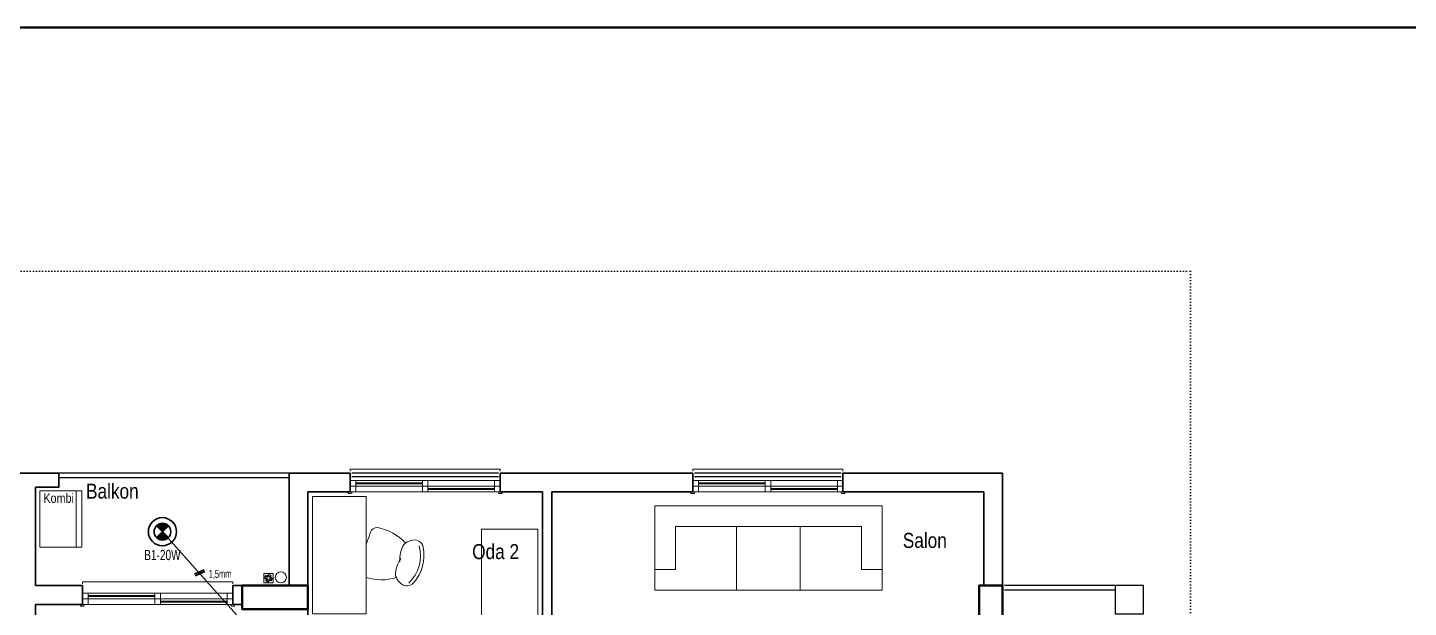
# Model space of a CAD drawing. Header units: millimetres. Extents: x 1852829 to 1882754, y -270850 to -231658.
# Drawn here: x 1865964 to 1867435, y -246965 to -246346 of the extents above; entities that cross this region are included whole.
import ezdxf
from ezdxf.enums import TextEntityAlignment as Align

# ---------------------------------------------------------------- set-up
doc = ezdxf.new("R2010")
doc.units = ezdxf.units.MM
for name, pattern in [('CONTINOUS', [0]), ('CONTINU', [0]), ('DASHED', [0.75, 0.5, -0.25]), ('izdüşüm arka', [3.174999999999999, 0, -3.174999999999999])]:
    doc.linetypes.add(name, pattern=pattern)
for name, color, linetype, lineweight in [('a_ba', 6, 'Continuous', 50), ('a_doğrama', 251, 'Continuous', 20), ('a_duvar', 251, 'Continuous', 35), ('a_görünüş', 32, 'Continuous', 25), ('a_görünüş_ince', 8, 'Continuous', 20), ('a_izdüşüm_arka', 251, 'izdüşüm arka', 30), ('a_not_mahal', 253, 'Continuous', 5), ('a_tefriş', 8, 'Continuous', 20), ('a_çerçeve_line', 7, 'Continuous', 50), ('Aydınlatma', 4, 'CONTINOUS', 35), ('m_yib', 65, 'Continuous', 20), ('Priz', 6, 'CONTINOUS', 40), ('Topraklama', 3, 'DASHED', 40)]:
    doc.layers.add(name, color=color, linetype=linetype, lineweight=lineweight)
doc.styles.add('Grupcad', font='arial.ttf', dxfattribs={"width": 0.7})
doc.styles.add('OL', font='tsimplex.shx', dxfattribs={"width": 0.8, "height": 12})
doc.styles.get("Standard").update_dxf_attribs({"font": 'ARIALN.TTF'})

# ---------------------------------------------------------------- blocks, each defined once
blk = doc.blocks.new('160p')
at = {"layer": 'a_doğrama', "color": 251}
for points in [[(-5.999925318639725, -6), (-5.999925318639725, 0), (-11.99992531863973, 0), (-11.99992531863973, -6)], [(7.46813602745533e-05, -6), (7.46813602745533e-05, 0), (-5.999925318639725, 0), (-5.999925318639725, -6)], [(-5.999925318639725, -83), (-5.999925318639725, -77), (-11.99992531863973, -77), (-11.99992531863973, -83)], [(7.46813602745533e-05, -83), (7.46813602745533e-05, -77), (-5.999925318639725, -77), (-5.999925318639725, -83)], [(-5.999925318639725, -160), (-5.999925318639725, -154), (-11.99992531863973, -154), (-11.99992531863973, -160)], [(7.46813602745533e-05, -160), (7.46813602745533e-05, -154), (-5.999925318639725, -154), (-5.999925318639725, -160)]]:
    blk.add_lwpolyline(points, close=True, dxfattribs=at)
for points in [[(2.000037341145799, -1.000074680894613), (2.00014936318621, 1.999925318174064), (0.0001493635354563594, 1.999999999068677), (0, -1.999999998137355), (1.000000001280569, -2.000037338584661), (2.000037341145799, -1.000074680894613)], [(-9.499925318639725, -6), (-9.499925318639725, -77)], [(-8.499925318639725, -6), (-8.499925318639725, -77)], [(-3.499925318639725, -83), (-3.499925318639725, -154)], [(-2.499925318639725, -83), (-2.499925318639725, -154)], [(2.000037341145799, -158.9999253191054), (2.00014936318621, -161.9999253181741), (0.0001493635354563594, -161.9999999990687), (0, -158.0000000018626), (1.000000001280569, -157.9999626614153), (2.000037341145799, -158.9999253191054)]]:
    blk.add_lwpolyline(points, dxfattribs=at)
at = {"layer": 'a_görünüş_ince', "color": 251}
for points in [[(-21.99992531829048, -160), (-23.99992531829048, -160), (-23.99992531805765, 0), (-21.99992531805765, 0)], [(-11.99992531863973, -77), (-11.99992531863973, -6)], [(-5.999925318639725, -77), (-5.999925318639725, -6)], [(-5.999925318639725, -77), (-5.999925318639725, -6)], [(7.46813602745533e-05, -77), (7.46813602745533e-05, -6)], [(-11.99992531863973, -154), (-11.99992531863973, -83)], [(-5.999925318639725, -154), (-5.999925318639725, -83)], [(-5.999925318639725, -154), (-5.999925318639725, -83)], [(7.46813602745533e-05, -154), (7.46813602745533e-05, -83)]]:
    blk.add_lwpolyline(points, dxfattribs=at)
blk = doc.blocks.new('tefriş_koltuk_242x90')
at = {"layer": 'a_tefriş'}
for p, q in [((-34, -22), (-34, -90)), ((34, -22), (34, -90)), ((-99, -68), (-121, -68)), ((99, -68), (121, -68))]:
    blk.add_line(p, q, dxfattribs=at)
for points in [[(-121, -90), (-121, 0), (121, 0), (121, -90), (-121, -90)], [(-99, -68), (-99, -22), (99, -22), (99, -68)]]:
    blk.add_lwpolyline(points, dxfattribs=at)
blk = doc.blocks.new('tefriş_sandalye')
at = {"layer": 'a_tefriş'}
blk.add_line((0, -17.97193204984069), (0, 17.97193204984069), dxfattribs=at)
at = {"layer": 'a_tefriş', "extrusion": (0, 0, -1)}
for centre, major_axis, ratio, start_param, end_param in [((16.00839138403535, -34.32217725366354), (38.67132311283241, 38.67132311283241), 0.9999999999999551, 5.200723096198017, 5.794059864019835), ((62.07704428676516, 15.11196062900126), (21.8230740851798, -21.8230740851798), 0.999999999999872, 1.757106745828231, 2.385974519517692), ((62.07704428676516, 15.11196062900126), (21.8230740851798, -21.8230740851798), 0.999999999999872, 1.757106745828231, 2.385974519517692), ((48.74146834015846, 10.45292807649821), (12.99667295678365, -12.99667295678364), 0.99999999999815, 2.6645371924789, 2.77839960126549), ((48.74146834015846, 10.45292807649821), (12.99667295678365, -12.99667295678364), 0.99999999999815, 2.6645371924789, 2.77839960126549), ((48.74146834015846, 10.45292807649821), (12.99667295679291, -12.99667295679291), 0.9999999999988621, 2.778399601265729, 3.245117787393993), ((43.18287486303598, 17.30047719366848), (6.760212006542563, 6.760212006542566), 0.9999999999999275, 4.815914114188857, 6.347040341211097), ((17.00272081233561, -5.732868962921202), (31.41721406745103, -31.41721406745102), 0.9999999999999692, -1.506941292763139, -0.5874538096300875), ((51.19207237288356, -12.59025484323501), (6.760212006539503, -6.760212006539497), 0.9999999999997768, -0.5874538096303814, 0.9436724173930268), ((-153.9916390515864, -79.71366215869784), (117.3146754132853, -117.3146754132853), 0.9999999999995368, -1.166716425964234, -1.087708352891789), ((1.846952122636139, 18.52903357986361), (38.67132311283346, -38.67132311283346), 0.9999999999998272, -0.0344733324385442, 0.6019458158985436), ((52.58218097593635, -3.880806615576148), (12.99667295684863, -12.99667295684863), 0.999999999997, 1.410390603520463, 1.524253012306495), ((52.58218097593635, -3.880806615576148), (12.99667295684863, -12.99667295684863), 0.999999999997, 1.410390603520463, 1.524253012306495), ((52.58218097593635, -3.880806615576148), (12.99667295680965, 12.99667295680965), 0.9999999999994532, 2.514468744187543, 2.981186930314801), ((11.13268793560564, -28.2164516877383), (4.992327757084597, -4.992327757084597), 0.9999999999999302, 0.6873686376137833, 2.053884300698129)]:
    blk.add_ellipse(centre, major_axis=major_axis, ratio=ratio, start_param=start_param, end_param=end_param, dxfattribs=at)
at = {"layer": 'a_tefriş', "extrusion": (0, 0, -0.9999999999999998)}
for centre, major_axis, ratio, start_param, end_param in [((16.91667054221034, -5.533280727453529), (28.83951581086084, 28.83951581086084), 0.9999999999999994, 6.265559887738812, 7.321948975697567), ((16.91667054221034, -5.533280727453529), (28.83951581086084, 28.83951581086084), 0.9999999999999994, 6.265559887738812, 7.321948975697567), ((66.46064479555935, -1.247859190218149), (21.82307408517871, -21.82307408517871), 0.9999999999999848, 1.802815685268583, 2.431683458958088), ((66.46064479555935, -1.247859190218149), (21.82307408517871, -21.82307408517871), 0.9999999999999848, 1.802815685268583, 2.431683458958088)]:
    blk.add_ellipse(centre, major_axis=major_axis, ratio=ratio, start_param=start_param, end_param=end_param, dxfattribs=at)
blk = doc.blocks.new('tefriş_süzgeç')
at = {"layer": 'a_tefriş'}
for p, q in [((4.999999999767168, 0), (-4.999999999767168, 0)), ((-4.999999999767168, 0), (-5.00000000023283, -9.999999999068676)), ((4.999999999767168, -9.999999999068676), (4.999999999767168, 0)), ((-5.00000000023283, -9.999999999068676), (4.999999999767168, -9.999999999068676)), ((-3.624374986393377, -5.061997667886316), (-4.124374985927715, -5.061997668817638)), ((-2.624374985927715, -5.061997667886316), (-3.124374985927715, -5.061997667886316)), ((-2.580978826852515, -7.580978826619684), (-2.934532216982915, -7.934532217681407)), ((-2.549553412196473, -2.511978339935012), (-2.898696066995398, -2.154068565527268)), ((-1.960721618304887, -3.338196313462503), (-2.30986427217249, -2.980286539986083)), ((-1.873872044263407, -6.873872044496237), (-2.227425434859469, -7.227425436489284)), ((-1.624374985927715, -5.061997667886316), (-2.124374985927715, -5.061997667886316)), ((-1.166765264002606, -6.166765264235437), (-1.52031865552999, -6.520318654365838)), ((-1.152982795378193, -3.943617439828813), (-1.502125448780134, -3.585707665421068)), ((-0.157720073460041, -2.526679446673369), (-0.157720073460041, -2.026679447604692)), ((-0.0619976662273985, -1.499620349357428), (-0.0619976662273985, -0.999620350288751)), ((-0.0619976681191474, -2.99962035100907), (-0.0619976685848087, -3.501690010540187)), ((-0.0619976681191474, -6.624374984763563), (-0.0619976676534861, -7.124374984763563)), ((-0.0619976676534861, -7.624374986626207), (-0.0619976681191474, -8.124374986626206)), ((-0.0619976685848087, -8.624374985694885), (-0.0619976681191474, -9.124374986626206)), ((1.042769928695634, -3.957230071537196), (1.396323318826034, -3.603676681406795)), ((1.056382559938356, -6.152982796542346), (1.4142923343461, -6.502125450409948)), ((1.500379648292437, -5.061997667886316), (2.000379649223759, -5.061997667886316)), ((1.749876709422096, -3.250123291276395), (2.103430098621174, -2.896569899283349)), ((1.772202108753845, -6.851268104277551), (2.130111884092912, -7.200410758145153)), ((2.456983491079881, -2.543016509152948), (2.810536880744621, -2.189463119022548)), ((2.488021658966317, -7.549553413875401), (2.8459314329084, -7.898696067743003)), ((2.500379649223759, -5.061997667886316), (3.000379648758098, -5.061997667886316)), ((3.500379649689422, -5.061997667886316), (4.000379649689422, -5.061997666954994))]:
    blk.add_line(p, q, dxfattribs=at)
for centre, radius, start, end in [((-0.0619976681191474, -5.061997667886316), 4.062377317597922, 134.2895954455946, 179.9999999466391), ((-0.0619976681191474, -5.061997667886316), 3.562377317597923, 134.2895954455946, 179.9999999466391), ((-0.0619976681191474, -5.061997667886316), 3.062377317597923, 179.9999999466391, 225.0000000094237), ((-0.0619976681191474, -5.061997667886316), 4.062377317597922, 225.0000000094237, 269.9999999733196), ((-0.0619976681191474, -5.061997667886316), 2.562377317597923, 179.9999999466391, 225.0000000094237), ((-0.0619976681191474, -5.061997667886316), 3.562377317597923, 225.0000000094237, 269.9999999733196), ((-0.3842644772885251, -4.420736038768153), 2.404751406819375, 84.59432072315609, 143.2015872092405), ((-0.0619976681191474, -5.061997667886316), 2.062377317597923, 134.2895954455946, 179.9999999466391), ((-0.1431039219996819, -4.967836399330735), 2.441200708543581, 90.34304790748254, 138.1212251299477), ((-0.0619976681191474, -5.061997667886316), 1.562377317597923, 134.2895954455946, 179.9999999466391), ((-0.0619976681191474, -5.061997667886316), 2.062377317597923, 225.0000000094237, 269.9999999733196), ((-0.0619976681191474, -5.061997667886316), 1.562377317597923, 225.0000000094237, 269.9999999733196), ((-0.0619976681191474, -5.061997667886316), 4.062377317597922, 45.00000000942374, 89.99999997331958), ((-0.0619976681191474, -5.061997667886316), 3.562377317597923, 45.00000000942374, 89.99999997331958), ((-0.0619976681191474, -5.061997667886316), 2.062377317597923, 45.00000000942374, 89.99999997331958), ((-0.0619976681191474, -5.061997667886316), 1.562377317597923, 45.00000000942374, 89.99999997331958), ((-0.0619976681191474, -5.061997667886316), 2.562377317597923, 269.9999999733196, 315.710404554327), ((-0.0619976681191474, -5.061997667886316), 3.062377317597923, 269.9999999733196, 315.710404554327), ((-0.0619976681191474, -5.061997667886316), 1.562377317597923, 314.2895954455946, 359.9999999466391), ((-0.0619976681191474, -5.061997667886316), 2.062377317597923, 314.2895954455946, 359.9999999466391), ((-0.0619976681191474, -5.061997667886316), 2.562377317597923, 359.9999999466391, 45.00000000942374), ((-0.0619976681191474, -5.061997667886316), 3.062377317597923, 359.9999999466391, 45.00000000942374), ((-0.0619976681191474, -5.061997667886316), 3.562377317597923, 314.2895954455946, 359.9999999466391), ((-0.0619976681191474, -5.061997667886316), 4.062377317597922, 314.2895954455946, 359.9999999466391)]:
    blk.add_arc(centre, radius, start, end, dxfattribs=at)
blk = doc.blocks.new('kombi')
at = {"layer": 'a_tefriş', "lineweight": 20}
for p, q in [((-4.751340766903013, 59.99999982936424), (40.24865918117575, 60.0021619629988)), ((-4.748457922134548, -1.013686414808035e-07), (-4.751340766903013, 59.99999982936424)), ((1.251542070880532, 0.0002881831023842096), (1.248659226112068, 60.00028811386437)), ((40.24865918117575, 60.0021619629988), (40.25154202594422, 0.002162032265914604)), ((69.24875934096053, 60.0019962839142), (69.24587649595924, 0.001996353181311861)), ((114.2487592888065, 59.99983415027964), (69.24875934096053, 60.0019962839142)), ((108.2458764510229, 0.0001225040468852967), (108.2487592957914, 60.00012243477977)), ((114.245876444038, -0.0001657804532442242), (114.2487592888065, 59.99983415027964)), ((40.25154202594422, 0.002162032265914604), (-4.748457922134548, -1.013686414808035e-07)), ((69.24587649595924, 0.001996353181311861), (114.245876444038, -0.0001657804532442242))]:
    blk.add_line(p, q, dxfattribs=at)
at = {"layer": 'a_not_mahal'}
for p in [(5.042008734541014, 47.32219275448006), (73.18532747216523, 47.32202707542456)]:
    blk.add_text('Kombi', height=10, dxfattribs=at).set_placement(p)
blk = doc.blocks.new('B1-20W')
at = {"layer": 'Aydınlatma', "linetype": 'CONTINU'}
h = blk.add_hatch(color=1, dxfattribs=at)
edge = h.paths.add_edge_path()
edge.add_arc((-1.164153218269348e-10, 1.891748979687691e-10), 8.90954544273853, 44.99999999941044, 135.0000000005896)
edge.add_line((-6.300000000046566, 6.299999999959255), (6.300000000046566, -6.30000000007567))
edge.add_arc((-1.164153218269348e-10, -1.891748979687691e-10), 8.90954544273853, 224.9999999994104, 315.0000000005896, ccw=False)
edge.add_line((-6.299999999930151, -6.299999999959255), (6.299999999930151, 6.299999999959255))
at = {"layer": 'Aydınlatma', "color": 1, "linetype": 'CONTINU'}
for p, q in [((-6.300000000046566, 6.299999999959255), (6.300000000046566, -6.30000000007567)), ((6.299999999930151, 6.299999999959255), (-6.299999999930151, -6.299999999959255))]:
    blk.add_line(p, q, dxfattribs=at)
at = {"layer": 'Aydınlatma', "color": 4, "linetype": 'CONTINU'}
blk.add_circle((-2.91038304567337e-11, -2.91038304567337e-11), 15, dxfattribs=at)
at = {"layer": 'Aydınlatma', "color": 1, "linetype": 'CONTINU'}
blk.add_circle((0, -2.91038304567337e-11), 8.909545442950497, dxfattribs=at)
for centre, start, end in [((-1.164153218269348e-10, 1.891748979687691e-10), 44.99999999928148, 135.0000000007185), ((-1.164153218269348e-10, -1.891748979687691e-10), 224.9999999992815, 315.0000000007185)]:
    blk.add_arc(centre, 8.90954544273853, start, end, dxfattribs=at)
at = {"layer": 'Aydınlatma', "linetype": 'CONTINU', "style": 'Grupcad', "width": 0.7, "flags": 8}
blk.add_attdef('B1-20W', text='', height=11, dxfattribs=at).set_placement((-2.91038304567337e-11, 24.9999999999709), align=Align.MIDDLE_CENTER)

msp = doc.modelspace()

# ---------------------------------------------------------------- linework, layer by layer
at = {"layer": 'a_ba', "color": 253}
for points in [[(1866262.7101567, -246966.2790660127), (1866262.7101567, -246941.2790660127), (1866192.7101567, -246941.2790660127), (1866192.7101567, -246966.2790660127)], [(1866977.71015413, -247011.2790664083), (1867002.71015413, -247011.2790664083), (1867002.71015413, -246941.2790664083), (1866977.71015413, -246941.2790664083)]]:
    msp.add_lwpolyline(points, close=True, dxfattribs=at)
at = {"layer": 'a_duvar'}
for p, q in [((1865997.710156701, -246821.279066012), (1865927.710156701, -246821.279066012)), ((1866242.710156701, -246821.2790660121), (1866242.710156701, -246941.2790660121)), ((1866242.710156701, -246821.2790660121), (1866307.710156701, -246821.2790660121)), ((1866467.710156701, -246821.2790660121), (1866672.710152118, -246821.2790660121)), ((1866832.710152118, -246821.2790660121), (1867002.710147536, -246821.2790660121)), ((1867002.710147536, -246941.2790660121), (1867002.710147536, -246821.2790660121)), ((1865972.710156701, -246941.2790660121), (1865972.710156701, -246836.279066012)), ((1866262.710156701, -247201.2790660121), (1866262.7101567, -246841.2790660121)), ((1866307.710156701, -246841.2790660121), (1866262.7101567, -246841.2790660121)), ((1866512.710156701, -246841.2790660121), (1866467.710156701, -246841.2790660121)), ((1866512.710156701, -246841.2790660121), (1866512.710156701, -247201.2790660121)), ((1866672.710152118, -246841.2790660121), (1866522.710156701, -246841.2790660121)), ((1866522.710156701, -247211.2790660121), (1866522.710156701, -246841.2790660121)), ((1866982.710147536, -246841.2790660121), (1866832.710152118, -246841.2790660121)), ((1866982.710147536, -246841.2790660121), (1866982.710147536, -246941.2790664083)), ((1866022.7101567, -246941.2790660121), (1865972.710156701, -246941.2790660121)), ((1866242.710156701, -246941.2790660121), (1866192.7101567, -246941.2790660121)), ((1865972.710156701, -246961.2790660121), (1866022.7101567, -246961.2790660121)), ((1865972.710156701, -247321.279066012), (1865972.710156701, -246961.279066012)), ((1867002.710147536, -247096.2790662102), (1867002.710147536, -246961.2790660121))]:
    msp.add_line(p, q, dxfattribs=at)
for points in [[(1865997.710156701, -246821.279066012), (1865997.710156701, -246836.279066012), (1865972.710156701, -246836.279066012)], [(1866307.710156701, -246841.2790660121), (1866307.710156701, -246821.2790660121)], [(1866467.710156701, -246841.2790660121), (1866467.710156701, -246821.2790660121)], [(1866672.710152118, -246841.2790660121), (1866672.710152118, -246821.2790660121)], [(1866832.710152118, -246841.2790660121), (1866832.710152118, -246821.2790660121)], [(1866022.7101567, -246941.2790664027), (1866022.7101567, -246961.2790660121)], [(1866192.7101567, -246941.2790660121), (1866182.7101567, -246941.2790660121), (1866182.7101567, -246961.2790660121), (1866192.7101567, -246961.2790660121)]]:
    msp.add_lwpolyline(points, dxfattribs=at)
at = {"layer": 'a_görünüş', "color": 251}
for points in [[(1866242.710156701, -246821.2790660121), (1865997.710156701, -246821.2790660126)], [(1866242.710156701, -246826.2790660121), (1865997.710156701, -246826.2790660126)], [(1866465.7101567, -246821.2790659256), (1866309.716330698, -246821.2790723545)], [(1866465.7101567, -246825.2790659268), (1866309.716330698, -246825.279072437)], [(1866830.710152118, -246821.2790659256), (1866674.716326116, -246821.2790723545)], [(1866830.710152118, -246825.2790659268), (1866674.716326116, -246825.279072437)], [(1867122.710147536, -246941.2790660122), (1867004.710154032, -246941.2790660122)], [(1867122.710147536, -246946.2790660122), (1867004.710154032, -246946.2790660122)]]:
    msp.add_lwpolyline(points, dxfattribs=at)
msp.add_lwpolyline([(1867122.710147536, -246971.2790660123), (1867152.710147536, -246971.2790660123), (1867152.710147536, -246941.2790660123), (1867122.710147536, -246941.2790660123)], close=True, dxfattribs=at)
at = {"layer": 'a_izdüşüm_arka'}
msp.add_lwpolyline([(1864722.710147537, -246606.279066012), (1867202.710147536, -246606.279066012), (1867202.710147536, -249056.2790660121), (1864722.710147537, -249056.2790660121)], close=True, dxfattribs=at)
at = {"layer": 'a_tefriş'}
for points in [[(1866325.053391856, -246846.279066012), (1866267.710134878, -246846.279066012), (1866267.710134877, -246971.2857314085), (1866325.053391856, -246971.2857314085)], [(1866507.710156699, -247001.2790660119), (1866447.710156699, -247001.2790660119), (1866447.710156699, -246881.2790660119), (1866507.710156699, -246881.2790660119)]]:
    msp.add_lwpolyline(points, close=True, dxfattribs=at)
at = {"layer": 'a_çerçeve_line'}
msp.add_lwpolyline([(1872123.904255825, -249346.4948289079), (1872123.904255825, -246346.4948289079), (1853005.390146533, -246346.4948289079), (1853005.390146533, -249346.4948289079)], close=True, dxfattribs=at)
at = {"layer": 'Aydınlatma'}
msp.add_line((1866186.7101567, -246972.2790669061), (1866107.91156305, -246883.8114903304), dxfattribs=at)
at = {"layer": 'Aydınlatma', "color": 3}
for p, q in [((1866141.898000335, -246929.1093855979), (1866152.267059122, -246924.3120052555)), ((1866142.737799144, -246930.9245269039), (1866153.106857931, -246926.1271465615))]:
    msp.add_line(p, q, dxfattribs=at)
at = {"layer": 'm_yib'}
msp.add_circle((1866234.004987213, -246932.5144348944), 5.917362598526119, dxfattribs=at)

# ---------------------------------------------------------------- block references
at = {"layer": 'a_duvar', "xscale": -1, "rotation": 90}
for p in [(1866307.710167612, -246841.2789913307), (1866672.71016303, -246841.2789913307), (1866022.710167612, -246961.2789917214)]:
    msp.add_blockref('160p', p, dxfattribs=at)
at = {"layer": 'a_duvar'}
msp.add_blockref('kombi', (1865907.937831403, -246900.4165326411), dxfattribs=at)
at = {"layer": 'a_tefriş'}
msp.add_blockref('tefriş_koltuk_242x90', (1866753.270847962, -246856.2790661191), dxfattribs=at)
at = {"layer": 'a_tefriş', "xscale": -1, "rotation": 180}
msp.add_blockref('tefriş_sandalye', (1866325.053391856, -246914.747647153), dxfattribs=at)
at = {"layer": 'a_tefriş', "rotation": 90}
msp.add_blockref('tefriş_süzgeç', (1866215.76948206, -246933.4114266559), dxfattribs=at)
at = {"layer": 'Topraklama'}
ref = msp.add_blockref('B1-20W', (1866107.91156305, -246883.8114903302), dxfattribs=dict(at, xscale=-1, rotation=180))
ref.add_attrib('B1-20W', 'B1-20W', dxfattribs={"layer": 'Aydınlatma', "linetype": 'CONTINU', "height": 11, "style": 'Grupcad', "width": 0.7, "flags": 8}).set_placement((1866107.91156305, -246908.668925528), align=Align.MIDDLE_CENTER)

# ---------------------------------------------------------------- texts
at = {"layer": 'a_not_mahal'}
for s, p in [('Balkon', (1866026.568071891, -246848.6032033594)), ('Salon', (1866896.426282039, -246901.1013756502)), ('Oda 2', (1866437.808496553, -246913.0489473486))]:
    msp.add_text(s, height=16, dxfattribs=at).set_placement(p)
at = {"layer": 'Priz', "color": 3, "linetype": 'CONTINU', "style": 'OL', "width": 0.7}
msp.add_text('1,5mm', height=8.4, dxfattribs=at).set_placement((1866157.233390982, -246933.0026265235))

doc.saveas('drawing.dxf')
